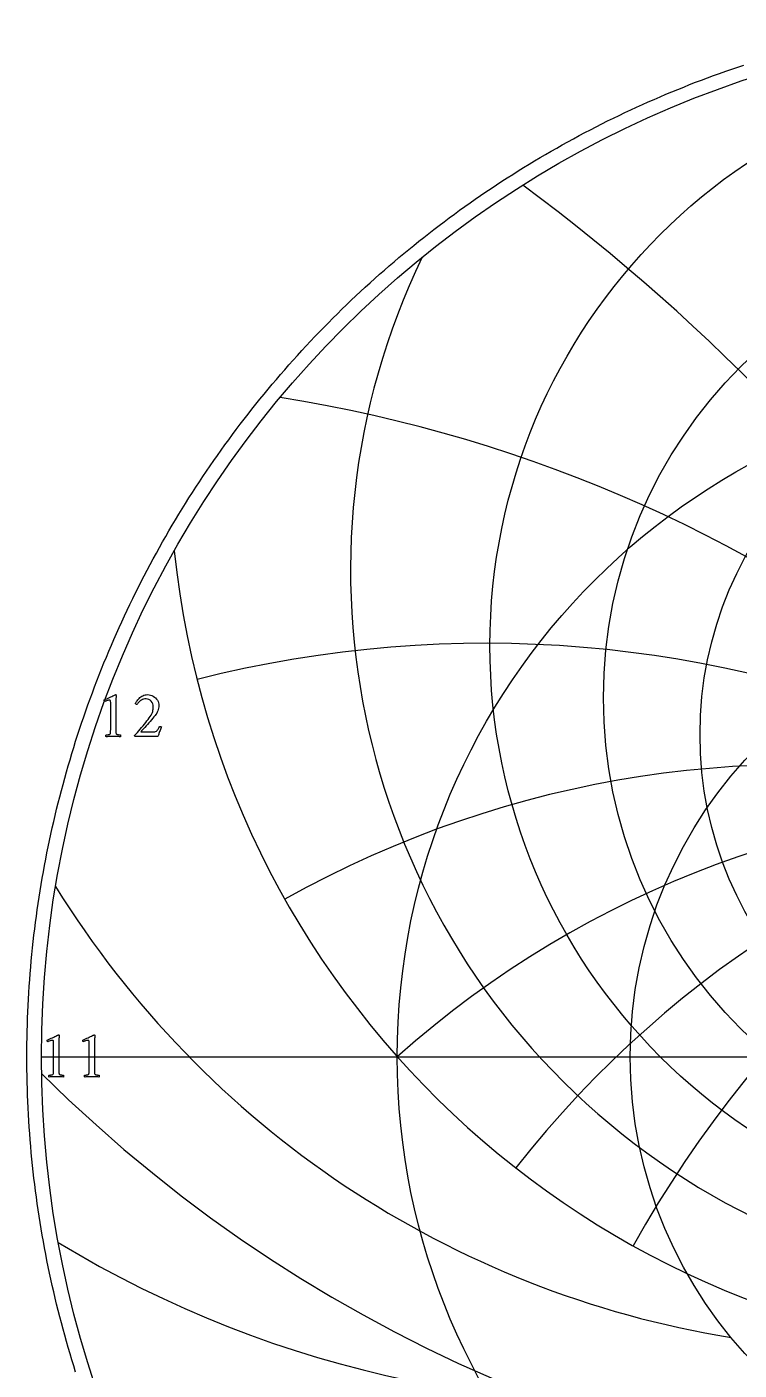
# Model space of a CAD drawing. Header units: millimetres. Extents: x -32.4 to 32.4, y -32.4 to 33.4.
# Drawn here: x -32.35 to -10.3, y -9.71 to 31.9 of the extents above; entities that cross this region are included whole.
import ezdxf

# ---------------------------------------------------------------- set-up
doc = ezdxf.new("R2010")
doc.units = ezdxf.units.MM
for name, color, linetype in [('CUT_OUTER', 1, 'Continuous'), ('ENGRAVE', 7, 'Continuous'), ('ENGRAVE_FINE', 8, 'Continuous'), ('TEXT', 5, 'Continuous')]:
    doc.layers.add(name, color=color, linetype=linetype)

msp = doc.modelspace()

# ---------------------------------------------------------------- linework, layer by layer
at = {"layer": 'CUT_OUTER'}
msp.add_lwpolyline([(-30.8395, -9.7699), (-30.8988, -9.5805), (-30.957, -9.3907), (-31.0141, -9.2006), (-31.0699, -9.0101), (-31.1246, -8.8193), (-31.1782, -8.6282), (-31.2305, -8.4367), (-31.2817, -8.2449), (-31.3317, -8.0528), (-31.3805, -7.8604), (-31.4282, -7.6677), (-31.4746, -7.4747), (-31.5199, -7.2815), (-31.564, -7.0879), (-31.6069, -6.8941), (-31.6486, -6.7001), (-31.6891, -6.5057), (-31.7284, -6.3112), (-31.7665, -6.1164), (-31.8035, -5.9213), (-31.8392, -5.7261), (-31.8737, -5.5306), (-31.9071, -5.3349), (-31.9392, -5.1391), (-31.9701, -4.943), (-31.9999, -4.7467), (-32.0284, -4.5503), (-32.0557, -4.3537), (-32.0818, -4.1569), (-32.1067, -3.96), (-32.1304, -3.7629), (-32.1529, -3.5657), (-32.1742, -3.3683), (-32.1942, -3.1709), (-32.2131, -2.9733), (-32.2307, -2.7755), (-32.2471, -2.5777), (-32.2623, -2.3798), (-32.2763, -2.1818), (-32.2891, -1.9837), (-32.3007, -1.7856), (-32.311, -1.5873), (-32.3202, -1.3891), (-32.3281, -1.1907), (-32.3348, -0.9923), (-32.3403, -0.7939), (-32.3445, -0.5955), (-32.3476, -0.397), (-32.3494, -0.1985), (-32.35, 0), (-32.3494, 0.1985), (-32.3476, 0.397), (-32.3445, 0.5955), (-32.3403, 0.7939), (-32.3348, 0.9923), (-32.3281, 1.1907), (-32.3202, 1.3891), (-32.311, 1.5873), (-32.3007, 1.7856), (-32.2891, 1.9837), (-32.2763, 2.1818), (-32.2623, 2.3798), (-32.2471, 2.5777), (-32.2307, 2.7755), (-32.2131, 2.9733), (-32.1942, 3.1709), (-32.1742, 3.3683), (-32.1529, 3.5657), (-32.1304, 3.7629), (-32.1067, 3.96), (-32.0818, 4.1569), (-32.0557, 4.3537), (-32.0284, 4.5503), (-31.9999, 4.7467), (-31.9701, 4.943), (-31.9392, 5.1391), (-31.9071, 5.3349), (-31.8737, 5.5306), (-31.8392, 5.7261), (-31.8035, 5.9213), (-31.7665, 6.1164), (-31.7284, 6.3112), (-31.6891, 6.5057), (-31.6486, 6.7001), (-31.6069, 6.8941), (-31.564, 7.0879), (-31.5199, 7.2815), (-31.4746, 7.4747), (-31.4282, 7.6677), (-31.3805, 7.8604), (-31.3317, 8.0528), (-31.2817, 8.2449), (-31.2305, 8.4367), (-31.1782, 8.6282), (-31.1246, 8.8193), (-31.0699, 9.0101), (-31.0141, 9.2006), (-30.957, 9.3907), (-30.8988, 9.5805), (-30.8395, 9.7699), (-30.7789, 9.9589), (-30.7172, 10.1476), (-30.6544, 10.3359), (-30.5904, 10.5238), (-30.5252, 10.7113), (-30.459, 10.8984), (-30.3915, 11.0851), (-30.3229, 11.2713), (-30.2532, 11.4572), (-30.1823, 11.6426), (-30.1103, 11.8276), (-30.0372, 12.0121), (-29.9629, 12.1962), (-29.8875, 12.3798), (-29.811, 12.563), (-29.7333, 12.7456), (-29.6546, 12.9278), (-29.5747, 13.1096), (-29.4937, 13.2908), (-29.4116, 13.4715), (-29.3284, 13.6517), (-29.2441, 13.8314), (-29.1586, 14.0106), (-29.0721, 14.1892), (-28.9845, 14.3674), (-28.8958, 14.5449), (-28.806, 14.722), (-28.7151, 14.8984), (-28.6232, 15.0743), (-28.5302, 15.2497), (-28.436, 15.4245), (-28.3409, 15.5986), (-28.2446, 15.7722), (-28.1473, 15.9453), (-28.0489, 16.1177), (-27.9495, 16.2895), (-27.849, 16.4607), (-27.7475, 16.6312), (-27.645, 16.8012), (-27.5413, 16.9705), (-27.4367, 17.1391), (-27.331, 17.3072), (-27.2243, 17.4745), (-27.1166, 17.6413), (-27.0078, 17.8073), (-26.898, 17.9727), (-26.7873, 18.1374), (-26.6755, 18.3014), (-26.5627, 18.4648), (-26.4489, 18.6274), (-26.3341, 18.7893), (-26.2183, 18.9506), (-26.1015, 19.1111), (-25.9838, 19.2709), (-25.865, 19.4299), (-25.7453, 19.5883), (-25.6246, 19.7459), (-25.503, 19.9027), (-25.3804, 20.0589), (-25.2568, 20.2142), (-25.1323, 20.3688), (-25.0069, 20.5226), (-24.8805, 20.6757), (-24.7532, 20.828), (-24.6249, 20.9794), (-24.4957, 21.1301), (-24.3656, 21.28), (-24.2346, 21.4292), (-24.1026, 21.5774), (-23.9698, 21.7249), (-23.836, 21.8716), (-23.7014, 22.0174), (-23.5658, 22.1625), (-23.4294, 22.3066), (-23.2921, 22.45), (-23.1539, 22.5925), (-23.0148, 22.7341), (-22.8749, 22.8749), (-22.7341, 23.0148), (-22.5925, 23.1539), (-22.45, 23.2921), (-22.3066, 23.4294), (-22.1625, 23.5658), (-22.0174, 23.7014), (-21.8716, 23.836), (-21.7249, 23.9698), (-21.5774, 24.1026), (-21.4292, 24.2346), (-21.28, 24.3656), (-21.1301, 24.4957), (-20.9794, 24.6249), (-20.828, 24.7532), (-20.6757, 24.8805), (-20.5226, 25.0069), (-20.3688, 25.1323), (-20.2142, 25.2568), (-20.0589, 25.3804), (-19.9027, 25.503), (-19.7459, 25.6246), (-19.5883, 25.7453), (-19.4299, 25.865), (-19.2709, 25.9838), (-19.1111, 26.1015), (-18.9506, 26.2183), (-18.7893, 26.3341), (-18.6274, 26.4489), (-18.4648, 26.5627), (-18.3014, 26.6755), (-18.1374, 26.7873), (-17.9727, 26.898), (-17.8073, 27.0078), (-17.6413, 27.1166), (-17.4745, 27.2243), (-17.3072, 27.331), (-17.1391, 27.4367), (-16.9705, 27.5413), (-16.8012, 27.645), (-16.6312, 27.7475), (-16.4607, 27.849), (-16.2895, 27.9495), (-16.1177, 28.0489), (-15.9453, 28.1473), (-15.7722, 28.2446), (-15.5986, 28.3409), (-15.4245, 28.436), (-15.2497, 28.5302), (-15.0743, 28.6232), (-14.8984, 28.7151), (-14.722, 28.806), (-14.5449, 28.8958), (-14.3674, 28.9845), (-14.1892, 29.0721), (-14.0106, 29.1586), (-13.8314, 29.2441), (-13.6517, 29.3284), (-13.4715, 29.4116), (-13.2908, 29.4937), (-13.1096, 29.5747), (-12.9278, 29.6546), (-12.7456, 29.7333), (-12.563, 29.811), (-12.3798, 29.8875), (-12.1962, 29.9629), (-12.0121, 30.0372), (-11.8276, 30.1103), (-11.6426, 30.1823), (-11.4572, 30.2532), (-11.2713, 30.3229), (-11.0851, 30.3915), (-10.8984, 30.459), (-10.7113, 30.5252), (-10.5238, 30.5904), (-10.3359, 30.6544), (-10.1476, 30.7172)], dxfattribs=at)
at = {"layer": 'ENGRAVE'}
msp.add_lwpolyline([(-31.9, 0), (31.9, 0)], dxfattribs=at)
for centre, radius in [((0, 0), 31.9), ((0, 12.734), 18.0113), ((0, 11.1213), 14.4971), ((0, 9.979), 11.5063), ((0, 0), 20.8814), ((0, 0), 13.6687)]:
    msp.add_circle(centre, radius, dxfattribs=at)
for centre, radius, start, end in [((0, 15.0618), 22.3266, 154.24194, 25.75806), ((0, 18.5611), 27.9383, 185.94684, 354.05316), ((0, -23.4917), 31.4308, 48.36667, 131.63333), ((0, -23.4917), 31.4308, 48.36667, 131.63333), ((-5.6867, 21.2232), 30.3117, 211.75322, 260.77631), ((-13.581, 23.5229), 34.2608, 238.70633, 277.9248)]:
    msp.add_arc(centre, radius, start, end, dxfattribs=at)
at = {"layer": 'ENGRAVE_FINE'}
for centre, radius, start, end in [((-54.4397, -23.4917), 62.8616, 13.722538, 53.435795), ((-54.4397, -23.4917), 62.8616, 13.722538, 53.435795), ((-31.4308, -23.4917), 44.4499, 21.07434, 81.04397), ((-31.4308, -23.4917), 44.4499, 21.07434, 81.04397), ((-18.1466, -23.4917), 36.2932, 29.07003, 104.2478), ((-18.1466, -23.4917), 36.2932, 29.07003, 104.2478), ((18.1466, -23.4917), 36.2932, 75.7522, 150.92997), ((18.1466, -23.4917), 36.2932, 75.7522, 150.92997), ((-8.4219, -23.4917), 32.5396, 38.02608, 119.32449), ((-8.4219, -23.4917), 32.5396, 38.02608, 119.32449), ((8.4219, -23.4917), 32.5396, 60.67551, 141.97392), ((8.4219, -23.4917), 32.5396, 60.67551, 141.97392), ((0, 31.6445), 45.3003, 225.24349, 314.75651)]:
    msp.add_arc(centre, radius, start, end, dxfattribs=at)
at = {"layer": 'TEXT'}
for points in [[(-29.7549, 10.1506), (-29.7549, 10.9691), (-29.7555, 10.9892), (-29.7573, 11.0059), (-29.7602, 11.0193), (-29.7643, 11.0292), (-29.7698, 11.0365), (-29.777, 11.0417), (-29.7858, 11.0448), (-29.7964, 11.0458), (-29.8093, 11.0448), (-29.8254, 11.0419), (-29.8446, 11.0371), (-29.8668, 11.0303), (-29.8893, 11.0228), (-29.9088, 11.016), (-29.9255, 11.0099), (-29.9394, 11.0044), (-29.9475, 11.012), (-29.9534, 11.0204), (-29.9569, 11.0296), (-29.958, 11.0396), (-29.958, 11.0397), (-29.958, 11.0401), (-29.958, 11.0408), (-29.958, 11.0417), (-29.9578, 11.0454), (-29.957, 11.0484), (-29.9557, 11.0506), (-29.9539, 11.052), (-29.9126, 11.0708), (-29.8718, 11.0896), (-29.8313, 11.1086), (-29.7912, 11.1277), (-29.753, 11.146), (-29.7182, 11.1626), (-29.6867, 11.1776), (-29.6586, 11.1909), (-29.6353, 11.2018), (-29.6184, 11.2095), (-29.6079, 11.2142), (-29.6037, 11.2157), (-29.5995, 11.2157), (-29.5947, 11.215), (-29.5907, 11.2126), (-29.5875, 11.2088), (-29.585, 11.2033), (-29.5831, 11.1974), (-29.5814, 11.1919), (-29.58, 11.187), (-29.5788, 11.1826), (-29.5793, 11.1794), (-29.5809, 11.1699), (-29.5835, 11.154), (-29.5871, 11.1318), (-29.5907, 11.1038), (-29.5933, 11.0704), (-29.5949, 11.0318), (-29.5954, 10.9878), (-29.5954, 10.1506), (-29.5953, 10.1282), (-29.5951, 10.1066), (-29.5948, 10.0857), (-29.5943, 10.0656), (-29.5934, 10.0469), (-29.5915, 10.0299), (-29.5887, 10.0147), (-29.585, 10.0014), (-29.5815, 9.9964), (-29.5752, 9.9916), (-29.566, 9.987), (-29.5539, 9.9828), (-29.5403, 9.9789), (-29.5262, 9.9758), (-29.5118, 9.9732), (-29.4969, 9.9714), (-29.483, 9.97), (-29.4713, 9.969), (-29.4618, 9.9684), (-29.4545, 9.9682), (-29.4517, 9.9633), (-29.4495, 9.9568), (-29.4481, 9.9488), (-29.4472, 9.9392), (-29.4473, 9.9296), (-29.4485, 9.9216), (-29.4509, 9.9151), (-29.4545, 9.9102), (-29.4849, 9.9122), (-29.514, 9.9141), (-29.5419, 9.9159), (-29.5684, 9.9175), (-29.5949, 9.9188), (-29.6223, 9.9198), (-29.6508, 9.9204), (-29.6803, 9.9206), (-29.7087, 9.9204), (-29.7358, 9.9198), (-29.7615, 9.9188), (-29.786, 9.9175), (-29.8108, 9.9159), (-29.8373, 9.9141), (-29.8657, 9.9122), (-29.8959, 9.9102), (-29.8994, 9.9151), (-29.9018, 9.9216), (-29.903, 9.9296), (-29.9031, 9.9392), (-29.9023, 9.9488), (-29.9008, 9.9568), (-29.8986, 9.9633), (-29.8959, 9.9682), (-29.8885, 9.9684), (-29.879, 9.969), (-29.8673, 9.97), (-29.8534, 9.9714), (-29.8385, 9.9732), (-29.8241, 9.9758), (-29.8101, 9.9789), (-29.7964, 9.9828), (-29.7845, 9.987), (-29.7757, 9.9916), (-29.77, 9.9964), (-29.7674, 10.0014), (-29.7636, 10.0147), (-29.7606, 10.0299), (-29.7584, 10.0469), (-29.757, 10.0656), (-29.7561, 10.0857), (-29.7555, 10.1066), (-29.7551, 10.1282), (-29.7549, 10.1506)], [(-28.1842, 10.219), (-28.1947, 10.1933), (-28.2054, 10.1659), (-28.2164, 10.1368), (-28.2277, 10.1061), (-28.2388, 10.075), (-28.2494, 10.0452), (-28.2596, 10.0165), (-28.2691, 9.989), (-28.2777, 9.9642), (-28.2847, 9.9439), (-28.2901, 9.928), (-28.294, 9.9164), (-28.9944, 9.9164), (-28.9976, 9.9188), (-29.0009, 9.9219), (-29.0043, 9.9256), (-29.0079, 9.9299), (-29.0111, 9.9344), (-29.0133, 9.9385), (-29.0147, 9.9421), (-29.0151, 9.9455), (-28.9724, 9.9936), (-28.9291, 10.0428), (-28.8854, 10.0931), (-28.8411, 10.1444), (-28.797, 10.1961), (-28.754, 10.2475), (-28.7121, 10.2986), (-28.6712, 10.3495), (-28.6322, 10.3993), (-28.596, 10.4469), (-28.5627, 10.4925), (-28.5323, 10.536), (-28.504, 10.5802), (-28.4813, 10.6215), (-28.4641, 10.66), (-28.4525, 10.6956), (-28.4448, 10.7302), (-28.4393, 10.7655), (-28.436, 10.8017), (-28.4349, 10.8386), (-28.4389, 10.8883), (-28.4507, 10.9339), (-28.4705, 10.9754), (-28.4981, 11.0127), (-28.5319, 11.0435), (-28.5699, 11.0655), (-28.6122, 11.0787), (-28.6587, 11.0831), (-28.6978, 11.0809), (-28.7344, 11.0743), (-28.7683, 11.0633), (-28.7996, 11.0479), (-28.8283, 11.0299), (-28.854, 11.0111), (-28.877, 10.9916), (-28.897, 10.9712), (-28.9141, 10.9518), (-28.9281, 10.935), (-28.939, 10.9207), (-28.9468, 10.9091), (-28.953, 10.9099), (-28.9595, 10.9124), (-28.966, 10.9166), (-28.9727, 10.9225), (-28.9786, 10.9288), (-28.9828, 10.9342), (-28.9853, 10.9386), (-28.9861, 10.9422), (-28.9817, 10.9532), (-28.9745, 10.9673), (-28.9646, 10.9848), (-28.9519, 11.0054), (-28.9366, 11.0279), (-28.9185, 11.051), (-28.8977, 11.0746), (-28.8742, 11.0987), (-28.8484, 11.1221), (-28.8206, 11.1437), (-28.7909, 11.1635), (-28.7592, 11.1816), (-28.7256, 11.1965), (-28.6901, 11.2072), (-28.6526, 11.2136), (-28.6131, 11.2157), (-28.5655, 11.2127), (-28.5201, 11.2036), (-28.4769, 11.1884), (-28.436, 11.167), (-28.3981, 11.1409), (-28.3645, 11.1114), (-28.3349, 11.0783), (-28.3095, 11.0417), (-28.2891, 11.0027), (-28.2746, 10.9624), (-28.2658, 10.9208), (-28.2629, 10.878), (-28.2649, 10.8351), (-28.2707, 10.7935), (-28.2804, 10.7532), (-28.294, 10.7143), (-28.311, 10.6766), (-28.3308, 10.6402), (-28.3534, 10.6051), (-28.379, 10.5713), (-28.4152, 10.527), (-28.4533, 10.4814), (-28.4934, 10.4343), (-28.5354, 10.3858), (-28.5778, 10.3374), (-28.6191, 10.2905), (-28.6592, 10.2452), (-28.6981, 10.2014), (-28.7345, 10.1605), (-28.767, 10.1239), (-28.7956, 10.0916), (-28.8204, 10.0636), (-28.4183, 10.0636), (-28.3896, 10.066), (-28.3637, 10.0732), (-28.3404, 10.0851), (-28.3199, 10.1019), (-28.3011, 10.1236), (-28.2829, 10.1503), (-28.2653, 10.1821), (-28.2484, 10.219), (-28.2454, 10.2244), (-28.2406, 10.2283), (-28.234, 10.2306), (-28.2256, 10.2314), (-28.222, 10.2312), (-28.2173, 10.2304), (-28.2116, 10.2291), (-28.2049, 10.2273), (-28.1982, 10.2252), (-28.1925, 10.2231), (-28.1878, 10.2211), (-28.1842, 10.219)], [(-31.5208, -0.3885), (-31.5208, 0.43), (-31.5214, 0.4501), (-31.5231, 0.4668), (-31.526, 0.4802), (-31.5301, 0.4901), (-31.5356, 0.4974), (-31.5428, 0.5026), (-31.5517, 0.5057), (-31.5622, 0.5067), (-31.5752, 0.5057), (-31.5912, 0.5028), (-31.6104, 0.498), (-31.6327, 0.4912), (-31.6551, 0.4837), (-31.6746, 0.4769), (-31.6913, 0.4708), (-31.7052, 0.4653), (-31.7134, 0.4729), (-31.7192, 0.4813), (-31.7227, 0.4905), (-31.7238, 0.5005), (-31.7238, 0.5006), (-31.7238, 0.501), (-31.7238, 0.5017), (-31.7238, 0.5026), (-31.7236, 0.5063), (-31.7228, 0.5093), (-31.7215, 0.5115), (-31.7197, 0.5129), (-31.6785, 0.5316), (-31.6376, 0.5505), (-31.5971, 0.5695), (-31.557, 0.5886), (-31.5188, 0.6069), (-31.484, 0.6235), (-31.4525, 0.6385), (-31.4244, 0.6518), (-31.4012, 0.6627), (-31.3843, 0.6704), (-31.3737, 0.6751), (-31.3695, 0.6766), (-31.3653, 0.6766), (-31.3606, 0.6759), (-31.3565, 0.6735), (-31.3533, 0.6696), (-31.3508, 0.6642), (-31.3489, 0.6582), (-31.3472, 0.6528), (-31.3458, 0.6479), (-31.3446, 0.6435), (-31.3451, 0.6403), (-31.3467, 0.6308), (-31.3493, 0.6149), (-31.3529, 0.5927), (-31.3565, 0.5647), (-31.3591, 0.5313), (-31.3607, 0.4927), (-31.3612, 0.4487), (-31.3612, -0.3885), (-31.3611, -0.4109), (-31.3609, -0.4325), (-31.3606, -0.4534), (-31.3602, -0.4735), (-31.3592, -0.4922), (-31.3573, -0.5092), (-31.3545, -0.5244), (-31.3508, -0.5377), (-31.3473, -0.5428), (-31.341, -0.5475), (-31.3318, -0.5521), (-31.3198, -0.5564), (-31.3061, -0.5602), (-31.292, -0.5633), (-31.2776, -0.5659), (-31.2628, -0.5678), (-31.2488, -0.5691), (-31.2371, -0.5701), (-31.2276, -0.5707), (-31.2203, -0.5709), (-31.2175, -0.5758), (-31.2154, -0.5823), (-31.2139, -0.5903), (-31.213, -0.5999), (-31.2131, -0.6095), (-31.2143, -0.6175), (-31.2167, -0.624), (-31.2203, -0.6289), (-31.2507, -0.6269), (-31.2799, -0.625), (-31.3077, -0.6233), (-31.3343, -0.6216), (-31.3607, -0.6203), (-31.3881, -0.6193), (-31.4166, -0.6187), (-31.4462, -0.6185), (-31.4745, -0.6187), (-31.5016, -0.6193), (-31.5274, -0.6203), (-31.5519, -0.6216), (-31.5766, -0.6233), (-31.6031, -0.625), (-31.6315, -0.6269), (-31.6617, -0.6289), (-31.6652, -0.624), (-31.6676, -0.6175), (-31.6689, -0.6095), (-31.6689, -0.5999), (-31.6681, -0.5903), (-31.6666, -0.5823), (-31.6645, -0.5758), (-31.6617, -0.5709), (-31.6544, -0.5707), (-31.6448, -0.5701), (-31.6331, -0.5691), (-31.6192, -0.5678), (-31.6044, -0.5659), (-31.5899, -0.5633), (-31.5759, -0.5602), (-31.5622, -0.5564), (-31.5503, -0.5521), (-31.5415, -0.5475), (-31.5358, -0.5428), (-31.5332, -0.5377), (-31.5294, -0.5244), (-31.5265, -0.5092), (-31.5243, -0.4922), (-31.5228, -0.4735), (-31.5219, -0.4534), (-31.5213, -0.4325), (-31.5209, -0.4109), (-31.5208, -0.3885)], [(-30.4183, -0.3885), (-30.4183, 0.43), (-30.4189, 0.4501), (-30.4207, 0.4668), (-30.4236, 0.4802), (-30.4277, 0.4901), (-30.4332, 0.4974), (-30.4403, 0.5026), (-30.4492, 0.5057), (-30.4598, 0.5067), (-30.4727, 0.5057), (-30.4888, 0.5028), (-30.508, 0.498), (-30.5302, 0.4912), (-30.5526, 0.4837), (-30.5722, 0.4769), (-30.5889, 0.4708), (-30.6028, 0.4653), (-30.6109, 0.4729), (-30.6167, 0.4813), (-30.6202, 0.4905), (-30.6214, 0.5005), (-30.6214, 0.5006), (-30.6214, 0.501), (-30.6214, 0.5017), (-30.6214, 0.5026), (-30.6211, 0.5063), (-30.6204, 0.5093), (-30.6191, 0.5115), (-30.6173, 0.5129), (-30.576, 0.5316), (-30.5351, 0.5505), (-30.4947, 0.5695), (-30.4546, 0.5886), (-30.4164, 0.6069), (-30.3815, 0.6235), (-30.3501, 0.6385), (-30.322, 0.6518), (-30.2987, 0.6627), (-30.2818, 0.6704), (-30.2713, 0.6751), (-30.2671, 0.6766), (-30.2629, 0.6766), (-30.2581, 0.6759), (-30.2541, 0.6735), (-30.2509, 0.6696), (-30.2484, 0.6642), (-30.2465, 0.6582), (-30.2448, 0.6528), (-30.2433, 0.6479), (-30.2422, 0.6435), (-30.2427, 0.6403), (-30.2443, 0.6308), (-30.2468, 0.6149), (-30.2505, 0.5927), (-30.2541, 0.5647), (-30.2567, 0.5313), (-30.2582, 0.4927), (-30.2588, 0.4487), (-30.2588, -0.3885), (-30.2587, -0.4109), (-30.2585, -0.4325), (-30.2582, -0.4534), (-30.2577, -0.4735), (-30.2568, -0.4922), (-30.2549, -0.5092), (-30.2521, -0.5244), (-30.2484, -0.5377), (-30.2449, -0.5428), (-30.2386, -0.5475), (-30.2294, -0.5521), (-30.2173, -0.5564), (-30.2037, -0.5602), (-30.1896, -0.5633), (-30.1752, -0.5659), (-30.1603, -0.5678), (-30.1464, -0.5691), (-30.1347, -0.5701), (-30.1252, -0.5707), (-30.1178, -0.5709), (-30.1151, -0.5758), (-30.1129, -0.5823), (-30.1114, -0.5903), (-30.1106, -0.5999), (-30.1107, -0.6095), (-30.1119, -0.6175), (-30.1143, -0.624), (-30.1178, -0.6289), (-30.1483, -0.6269), (-30.1774, -0.625), (-30.2053, -0.6233), (-30.2318, -0.6216), (-30.2582, -0.6203), (-30.2857, -0.6193), (-30.3142, -0.6187), (-30.3437, -0.6185), (-30.3721, -0.6187), (-30.3992, -0.6193), (-30.4249, -0.6203), (-30.4494, -0.6216), (-30.4741, -0.6233), (-30.5007, -0.625), (-30.5291, -0.6269), (-30.5592, -0.6289), (-30.5628, -0.624), (-30.5652, -0.6175), (-30.5664, -0.6095), (-30.5665, -0.5999), (-30.5657, -0.5903), (-30.5642, -0.5823), (-30.562, -0.5758), (-30.5592, -0.5709), (-30.5519, -0.5707), (-30.5424, -0.5701), (-30.5307, -0.5691), (-30.5168, -0.5678), (-30.5019, -0.5659), (-30.4875, -0.5633), (-30.4734, -0.5602), (-30.4598, -0.5564), (-30.4479, -0.5521), (-30.439, -0.5475), (-30.4333, -0.5428), (-30.4308, -0.5377), (-30.427, -0.5244), (-30.424, -0.5092), (-30.4218, -0.4922), (-30.4204, -0.4735), (-30.4195, -0.4534), (-30.4188, -0.4325), (-30.4185, -0.4109), (-30.4183, -0.3885)]]:
    msp.add_lwpolyline(points, close=True, dxfattribs=at)

doc.saveas('drawing.dxf')
